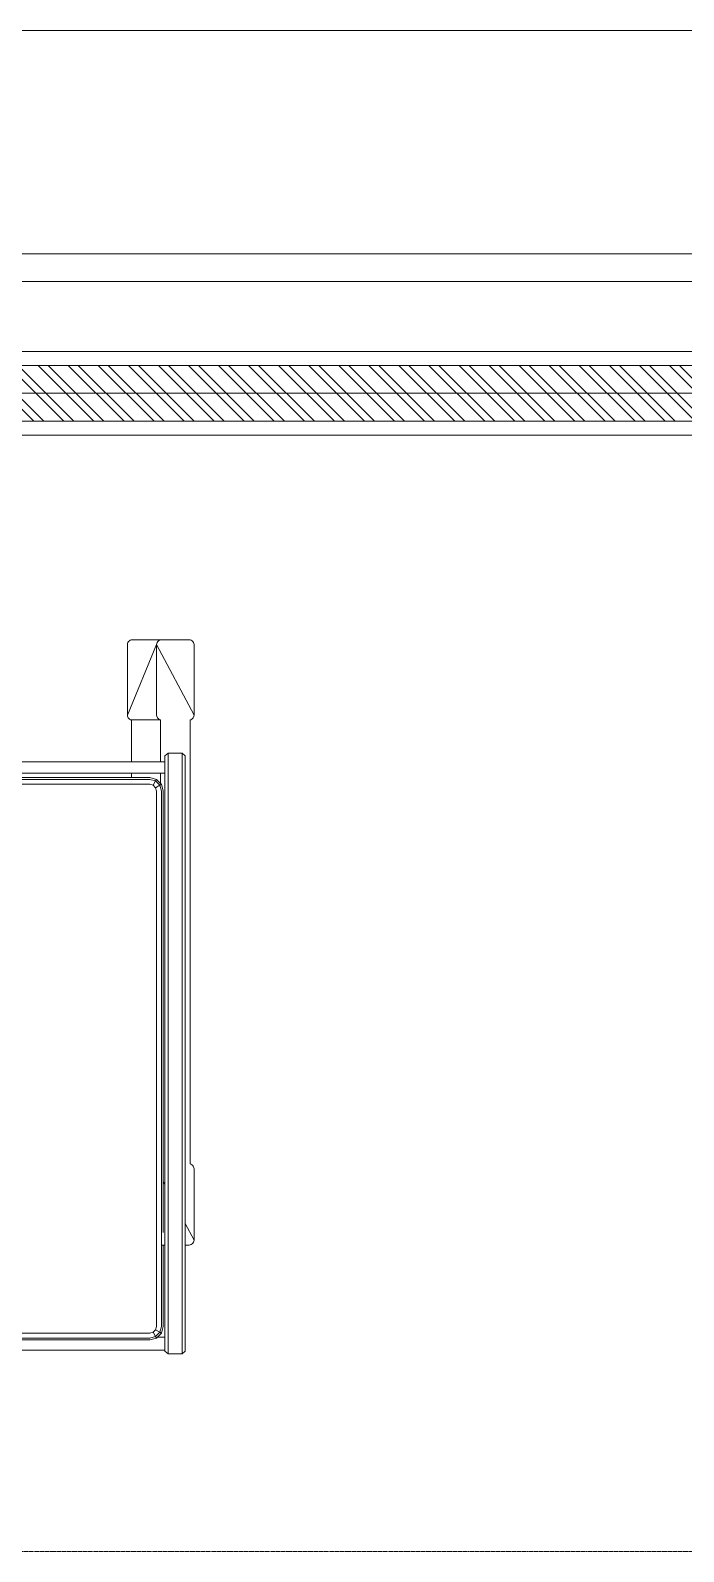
# Model space of a CAD drawing. Header units: millimetres. Extents: x -280308 to 6402717, y -14 to 2073074.
# Drawn here: x -25788 to -24617, y 422448 to 425173 of the extents above; entities that cross this region are included whole.
import ezdxf
from ezdxf.enums import TextEntityAlignment as Align

# ---------------------------------------------------------------- set-up
doc = ezdxf.new("R2010")
doc.units = ezdxf.units.MM
doc.linetypes.add('ACAD_ISO08W100', pattern=[36, 24, -3, 6, -3])
doc.linetypes.add('DASHED2', pattern=[0.375, 0.25, -0.125])
doc.layers.get('0').update_dxf_attribs({"lineweight": 0})
for name, color, linetype, lineweight in [('A-ALINE-3', 111, 'Continuous', 15), ('A-ALINE-6', 117, 'Continuous', 9), ('A-ANNOTATION', 144, 'Continuous', 0), ('A-FURN-EQPM', 177, 'Continuous', 0)]:
    doc.layers.add(name, color=color, linetype=linetype, lineweight=lineweight)
doc.layers.add('A-FILL-1', color=7, linetype='Continuous', lineweight=0, true_color=0x454545)
doc.layers.add('A-TEXT', color=254, linetype='Continuous')
doc.styles.get("Standard").update_dxf_attribs({"font": 'arial.ttf'})

# ---------------------------------------------------------------- blocks, each defined once
blk = doc.blocks.new('A$C7a9db0a0')
at = {"layer": 'A-FILL-1', "ltscale": 0.25}
h = blk.add_hatch(dxfattribs=at)
h.set_pattern_fill('ANSI32', color=256, scale=4, angle=90)
h.set_pattern_definition([(135, (31490.956, -106364.208), (-26.940768, -26.940768), []), (135, (31490.956, -106346.247), (-26.940768, -26.940768), [])])
h.paths.add_polyline_path([(27772.8, -1686), (12147.8, -1686), (12147.8, -1786), (27772.8, -1786)])
at = {"ltscale": 0.25}
blk.add_lwpolyline([(14077.3, -1486), (14077.3, -1186), (14097.3, -1186), (14097.3, -1136), (15057.3, -1136), (15057.3, -1186), (15097.3, -1186), (15097.3, -1086), (23057.3, -1086), (23057.3, -1186), (23097.2, -1186), (23097.2, -1136), (24057.4, -1136), (24057.4, -1186), (24077.3, -1186), (24077.3, -1486)], dxfattribs=at)
for points in [[(18847.8, -1486), (23297.8, -1486), (23297.8, -1536), (18847.8, -1536)], [(18922.8, -1486), (23222.8, -1486), (23222.8, -1536), (18922.8, -1536)]]:
    blk.add_lwpolyline(points, close=True, dxfattribs=at)
at = {"color": 0, "linetype": 'DASHED2', "lineweight": -2, "ltscale": 6}
blk.add_lwpolyline([(21772.8, -1811), (18097.8, -1811), (18097.8, -3811), (21772.8, -3811)], close=True, dxfattribs=at)
at = {"layer": 'A-ALINE-3', "linetype": 'Continuous'}
blk.add_lwpolyline([(27772.8, -1686), (12147.8, -1686), (12147.8, -1786), (27772.8, -1786)], close=True, dxfattribs=at)
at = {"layer": 'A-ALINE-6'}
blk.add_lwpolyline([(27772.8, -1661), (12147.8, -1661), (12147.8, -1811), (27772.8, -1811)], close=True, dxfattribs=at)
at = {"layer": 'A-FURN-EQPM', "color": 0, "linetype": 'ByBlock', "lineweight": -2, "ltscale": 0.25}
blk.add_line((19147.8, -1811), (25447.8, -1811), dxfattribs=at)
blk = doc.blocks.new('A$C872eac23')
at = {"color": 0, "linetype": 'ByBlock', "lineweight": -2}
for p, q in [((-0.4909, -2.1111), (-0.4909, -0.0817)), ((-0.4821, -2.1111), (-0.4821, -0.0817)), ((0.5013, -2.1111), (0.5013, -1.6716)), ((0.5101, -2.1111), (0.5101, -1.6716)), ((0.5133, -2.1111), (0.5133, -1.6716)), ((-0.5224, -1.7896), (-0.5224, -2.0781)), ((-0.5019, -1.7896), (-0.5019, -2.0781)), ((-0.4941, -1.7896), (-0.4941, -2.0781)), ((0.5317, -1.8641), (0.5317, -2.1382)), ((-0.7409, -2.0779), (-0.7411, -2.0799)), ((-0.7411, -2.0799), (-0.7411, -2.1321)), ((-0.7402, -2.076), (-0.7409, -2.0779)), ((-0.7392, -2.0744), (-0.7402, -2.076)), ((-0.7378, -2.073), (-0.7392, -2.0744)), ((-0.7362, -2.0719), (-0.7378, -2.073)), ((-0.7343, -2.0713), (-0.7362, -2.0719)), ((-0.7323, -2.071), (-0.7343, -2.0713)), ((-0.6059, -2.071), (-0.7323, -2.1233)), ((-0.6059, -2.071), (-0.7323, -2.071)), ((-0.6042, -2.0712), (-0.6059, -2.071)), ((-0.6025, -2.0717), (-0.6042, -2.0712)), ((-0.601, -2.0725), (-0.6025, -2.0717)), ((-0.5997, -2.0736), (-0.601, -2.0725)), ((-0.5986, -2.0749), (-0.5997, -2.0736)), ((-0.5978, -2.0764), (-0.5986, -2.0749)), ((-0.5973, -2.0781), (-0.5978, -2.0764)), ((-0.5973, -2.1303), (-0.5973, -2.0781)), ((-0.5224, -2.0781), (-0.5973, -2.0781)), ((-0.5224, -2.0781), (-0.5224, -2.1303)), ((-0.4941, -2.0781), (-0.5019, -2.0781)), ((-0.5019, -2.1303), (-0.5019, -2.0781)), ((-0.4941, -2.1111), (-0.4941, -2.0781)), ((-0.7392, -2.1266), (-0.7378, -2.1252)), ((-0.7378, -2.1252), (-0.7362, -2.1242)), ((-0.7362, -2.1242), (-0.7343, -2.1235)), ((-0.7343, -2.1235), (-0.7323, -2.1233)), ((-0.7323, -2.1233), (-0.6059, -2.1233)), ((-0.6059, -2.1903), (-0.7323, -2.1233)), ((-0.6059, -2.1233), (-0.6042, -2.1235)), ((-0.6042, -2.1235), (-0.6025, -2.124)), ((-0.6025, -2.124), (-0.601, -2.1248)), ((-0.601, -2.1248), (-0.5997, -2.1259)), ((-0.4941, -2.1111), (-0.4909, -2.1232)), ((-0.4909, -2.1111), (-0.4881, -2.1215)), ((-0.4909, -2.1232), (-0.4881, -2.1215)), ((-0.4909, -2.1232), (-0.4837, -2.1303)), ((-0.4881, -2.1215), (-0.4805, -2.1171)), ((-0.4881, -2.1215), (-0.4805, -2.1292)), ((-0.4821, -2.1111), (-0.4805, -2.1171)), ((-0.4805, -2.1171), (-0.476, -2.1215)), ((-0.4805, -2.1292), (-0.476, -2.1215)), ((-0.476, -2.1215), (-0.47, -2.1232)), ((-0.47, -2.1232), (0.4892, -2.1232)), ((0.4892, -2.1232), (0.4952, -2.1215)), ((0.4952, -2.1215), (0.4996, -2.1171)), ((0.4996, -2.1292), (0.4952, -2.1215)), ((0.4996, -2.1171), (0.5013, -2.1111)), ((0.5073, -2.1215), (0.4996, -2.1171)), ((0.4996, -2.1292), (0.5073, -2.1215)), ((0.5013, -2.132), (0.5084, -2.1248)), ((0.5073, -2.1215), (0.5101, -2.1111)), ((0.5101, -2.1232), (0.5073, -2.1215)), ((0.5084, -2.1248), (0.5101, -2.1232)), ((0.5084, -2.1248), (0.5084, -2.1382)), ((0.5101, -2.1232), (0.5133, -2.1111)), ((-0.7411, -2.1321), (-0.7409, -2.1301)), ((-0.7411, -2.1814), (-0.7411, -2.1321)), ((-0.7409, -2.1301), (-0.7402, -2.1283)), ((-0.7402, -2.1283), (-0.7392, -2.1266)), ((-0.5997, -2.1259), (-0.5986, -2.1272)), ((-0.5986, -2.1272), (-0.5978, -2.1287)), ((-0.5978, -2.1287), (-0.5973, -2.1303)), ((-0.5973, -2.1303), (-0.5224, -2.1303)), ((-0.5378, -2.1439), (-0.5333, -2.1382)), ((-0.5378, -2.1439), (-0.5378, -2.1688)), ((-0.5378, -2.1439), (0.538, -2.1439)), ((-0.5333, -2.1382), (-0.5224, -2.1382)), ((-0.5224, -2.1303), (-0.5224, -2.1382)), ((-0.5224, -2.1382), (-0.5019, -2.1382)), ((-0.5019, -2.1303), (-0.4837, -2.1303)), ((-0.5019, -2.1382), (-0.5019, -2.1303)), ((-0.5019, -2.1382), (0.2351, -2.1382)), ((-0.4837, -2.1303), (-0.4821, -2.132)), ((-0.4821, -2.132), (-0.4805, -2.1292)), ((-0.4821, -2.132), (-0.47, -2.1352)), ((-0.4805, -2.1292), (-0.47, -2.132)), ((-0.47, -2.132), (0.4892, -2.132)), ((-0.47, -2.1352), (0.2295, -2.1352)), ((0.2351, -2.1382), (0.2295, -2.1352)), ((0.2295, -2.1352), (0.3208, -2.1352)), ((0.2351, -2.1382), (0.3433, -2.1382)), ((0.3433, -2.1333), (0.3433, -2.1352)), ((0.3433, -2.1352), (0.4892, -2.1352)), ((0.3433, -2.1352), (0.3433, -2.1382)), ((0.3433, -2.1382), (0.5084, -2.1382)), ((0.4892, -2.132), (0.4996, -2.1292)), ((0.4892, -2.1352), (0.5013, -2.132)), ((0.5013, -2.132), (0.4996, -2.1292)), ((0.5084, -2.1382), (0.5317, -2.1382)), ((0.5335, -2.1382), (0.5317, -2.1382)), ((0.538, -2.1439), (0.5335, -2.1382)), ((0.538, -2.1688), (0.538, -2.1439)), ((-0.5378, -2.1688), (-0.5333, -2.1746)), ((-0.5378, -2.1688), (0.538, -2.1688)), ((-0.5333, -2.1746), (0.3045, -2.1746)), ((0.3344, -2.1903), (0.3045, -2.1746)), ((0.3045, -2.1746), (0.3433, -2.1746)), ((0.3433, -2.1746), (0.3433, -2.1814)), ((0.3433, -2.1746), (0.5335, -2.1746)), ((0.5335, -2.1746), (0.538, -2.1688)), ((-0.7409, -2.1835), (-0.7411, -2.1814)), ((-0.7402, -2.1853), (-0.7409, -2.1835)), ((-0.7392, -2.187), (-0.7402, -2.1853)), ((-0.7378, -2.1883), (-0.7392, -2.187)), ((-0.7362, -2.1894), (-0.7378, -2.1883)), ((-0.7343, -2.19), (-0.7362, -2.1894)), ((-0.7323, -2.1903), (-0.7343, -2.19)), ((-0.6059, -2.1903), (-0.7323, -2.1903)), ((-0.6042, -2.1901), (-0.6059, -2.1903)), ((-0.6025, -2.1896), (-0.6042, -2.1901)), ((-0.601, -2.1888), (-0.6025, -2.1896)), ((-0.5997, -2.1877), (-0.601, -2.1888)), ((-0.5986, -2.1864), (-0.5997, -2.1877)), ((-0.5978, -2.1849), (-0.5986, -2.1864)), ((-0.5973, -2.1833), (-0.5978, -2.1849)), ((0.1981, -2.1832), (-0.5973, -2.1833)), ((0.1986, -2.1849), (0.1981, -2.1832)), ((0.1995, -2.1864), (0.1986, -2.1849)), ((0.2005, -2.1877), (0.1995, -2.1864)), ((0.2018, -2.1888), (0.2005, -2.1877)), ((0.2033, -2.1896), (0.2018, -2.1888)), ((0.205, -2.1901), (0.2033, -2.1896)), ((0.2068, -2.1903), (0.205, -2.1901)), ((0.3344, -2.1903), (0.2068, -2.1903)), ((0.3365, -2.19), (0.3344, -2.1903)), ((0.3383, -2.1894), (0.3365, -2.19)), ((0.34, -2.1883), (0.3383, -2.1894)), ((0.3414, -2.187), (0.34, -2.1883)), ((0.3424, -2.1853), (0.3414, -2.187)), ((0.3431, -2.1835), (0.3424, -2.1853)), ((0.3433, -2.1814), (0.3431, -2.1835))]:
    blk.add_line(p, q, dxfattribs=at)
blk = doc.blocks.new('A$C4404b510')
at = {"color": 0, "linetype": 'ByBlock', "lineweight": -2, "xscale": -1000.000000000021, "yscale": 1000.000000000021, "zscale": 1000.000000000008, "rotation": 90}
blk.add_blockref('A$C872eac23', (7, 18342.4), dxfattribs=at)
blk = doc.blocks.new('*U539')
at = {"layer": 'A-ANNOTATION', "linetype": 'ACAD_ISO08W100', "ltscale": 0.25}
blk.add_lwpolyline([(0, -7.6411), (0, -228.3482)], dxfattribs=at)
at = {"layer": 'A-TEXT'}
blk.add_attdef('N', text='', height=0.9, dxfattribs=at).set_placement((0, 2.75), align=Align.MIDDLE_CENTER)
blk = doc.blocks.new('A$Cf37525da')
at = {"color": 124, "xscale": -360.0000000000001, "yscale": 360.0000000000001, "zscale": 360.0000000000001, "rotation": 270}
blk.add_blockref('*U539', (4643.8, 0), dxfattribs=at)
blk = doc.blocks.new('2')
at = {"ltscale": 0.25}
blk.add_blockref('A$C7a9db0a0', (-46014.9, 426259.3), dxfattribs=at)
blk.add_blockref('A$Cf37525da', (22307.9, 424523.3), dxfattribs=at)
at = {"layer": 'A-FURN-EQPM', "ltscale": 0.25}
blk.add_blockref('A$C4404b510', (-27691.9, 404998.3), dxfattribs=at)

msp = doc.modelspace()

# ---------------------------------------------------------------- block references
msp.add_blockref('2', (0, 0))

doc.saveas('drawing.dxf')
